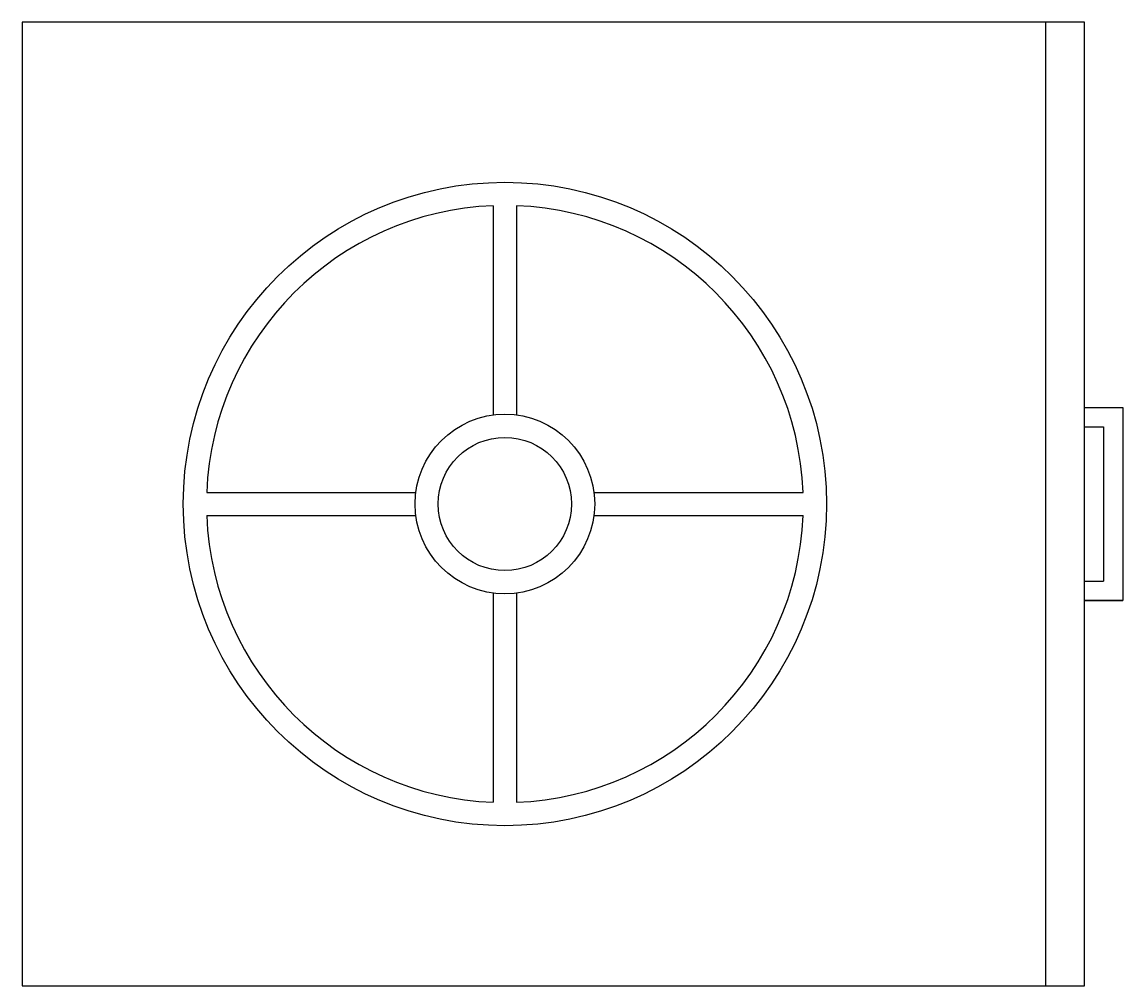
# Model space of a CAD drawing. Header units: millimetres. Extents: x -965.885 to -965.315, y 2690.09 to 2690.589.
import ezdxf

# ---------------------------------------------------------------- set-up
doc = ezdxf.new("R2010")
doc.units = ezdxf.units.MM
doc.header["$LTSCALE"] = 10
doc.layers.add('Móveis_camas', color=2, linetype='Continuous')

msp = doc.modelspace()

# ---------------------------------------------------------------- linework, layer by layer
at = {"layer": 'Móveis_camas'}
for p, q in [((-965.8847532922193, 2690.588699797169), (-965.8847532922176, 2690.089890841348)), ((-965.334753292219, 2690.588699797169), (-965.8847532922193, 2690.588699797169)), ((-965.3547532922175, 2690.089890841349), (-965.3547532922195, 2690.588699797169)), ((-965.3347532922178, 2690.08989084135), (-965.334753292219, 2690.588699797169)), ((-965.8847532922176, 2690.089890841348), (-965.3347532922178, 2690.08989084135))]:
    msp.add_line(p, q, dxfattribs=at)
at = {"layer": 'Móveis_camas', "color": 1}
for p, q in [((-965.6407532922206, 2690.493663764376), (-965.6407532922204, 2690.385391476505)), ((-965.6287532922182, 2690.493663764376), (-965.6287532922178, 2690.385391476505)), ((-965.3347532922186, 2690.38929531926), (-965.3147532922186, 2690.38929531926)), ((-965.3347532922186, 2690.38929531926), (-965.3147532922186, 2690.38929531926)), ((-965.3147532922186, 2690.38929531926), (-965.3147532922184, 2690.28929531926)), ((-965.3147532922186, 2690.38929531926), (-965.3147532922184, 2690.28929531926)), ((-965.3347532922186, 2690.37929531926), (-965.3247532922186, 2690.37929531926)), ((-965.3247532922186, 2690.37929531926), (-965.3247532922186, 2690.29929531926)), ((-965.789121737336, 2690.345295319237), (-965.6808494494759, 2690.345295319238)), ((-965.5886571349728, 2690.345295319238), (-965.480384847101, 2690.345295319238)), ((-965.7891217373351, 2690.333295319257), (-965.6808494494759, 2690.333295319257)), ((-965.5886571349728, 2690.333295319258), (-965.480384847102, 2690.333295319258)), ((-965.3347532922184, 2690.29929531926), (-965.3247532922186, 2690.29929531926)), ((-965.6407532922198, 2690.293199161991), (-965.6407532922194, 2690.184926874143)), ((-965.6287532922173, 2690.293199161991), (-965.628753292217, 2690.184926874143)), ((-965.3347532922184, 2690.28929531926), (-965.3147532922184, 2690.28929531926)), ((-965.3147532922184, 2690.28929531926), (-965.3347532922184, 2690.28929531926))]:
    msp.add_line(p, q, dxfattribs=at)
for radius in [0.166485005252039, 0.04648500525207579, 0.03448500525207578]:
    msp.add_circle((-965.6347532922185, 2690.339295319259), radius, dxfattribs=at)
for start, end in [(92.22585462495428, 177.7741453750457), (2.225854624954268, 87.77414537504573), (182.2258546249543, 267.7741453750457), (272.2258546249543, 357.7741453750457)]:
    msp.add_arc((-965.6347532922185, 2690.339295319259), 0.1544850052520758, start, end, dxfattribs=at)

doc.saveas('drawing.dxf')
